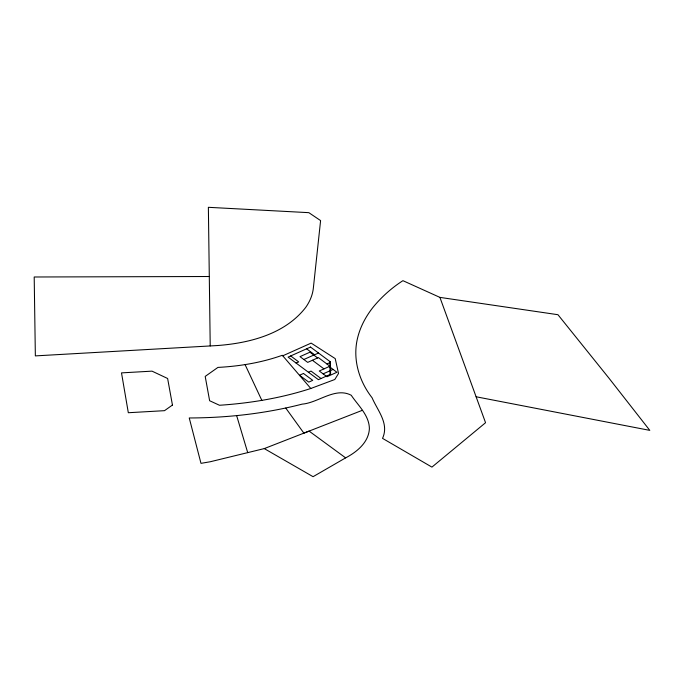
<?xml version="1.0" encoding="UTF-8"?>
<svg xmlns="http://www.w3.org/2000/svg" width="684" height="684" viewBox="0 0 684 684"><rect width="100%" height="100%" fill="white"/><g stroke="black" fill="none" stroke-linecap="round" stroke-linejoin="round"><path stroke-width="1.03" d="M345.634 457.87L313.075 476.688L264.272 448.593L210.27 461.751L200.985 463.35L189.246 417.967C227.242 417.864 265.341 413.606 302.191 404.124C318.265 402.842 335.186 386.793 351.225 395.249C358.151 405.569 369.326 415.359 369.386 428.825C368.582 442.488 356.877 451.962 345.634 457.87L309.091 431.1L303.876 433.143L285.767 408.057M282.766 355.808L311.143 343.103L335.22 358.604L338.52 373.473L334.801 379.5L310.801 388.486C281.278 398.088 250.404 403.209 219.47 405.261L209.629 400.73L205.2 376.414L217.922 367.411C239.793 366.248 261.639 362.64 282.312 355.278L310.801 388.486M296.095 363.059L298.694 361.896L290.691 355.937M303.85 359.51L313.794 355.056M318.522 353.021L314.597 354.774L306.594 348.814M308.424 372.241L311.023 371.079L321.018 378.517M326.935 363.956L329.893 362.631M323.122 373.857L333.065 369.411M264.272 448.593L362.255 410.349M209.295 276.507L34.2 276.994L35.354 355.894L217.332 345.54C249.489 343.171 284.98 334.134 305.654 307.492A106.439 61.449 0 0 0 313.358 288.024L320.599 220.59L308.843 212.664L208.372 207.312L210.219 345.95M439.915 297.386L485.554 422.712L431.929 467.112L382.536 438.367C389.401 423.413 377.508 410.571 372.079 397.755C360.16 382.527 353.56 362.751 356.509 343.402A193.05 111.458 0 0 1 372.789 307.62C381.339 297.13 391.522 287.973 402.927 280.671L439.915 297.386L557.947 314.708L608.974 378.184L649.8 430.373L476.107 396.771M317.641 357.929L309.938 352.192L299.994 356.638L307.706 362.383L318.368 357.604L329.936 366.214L319.266 370.993L326.978 376.73L336.921 372.276L329.209 366.538M312.408 360.271L323.968 368.881M245.077 364.598L261.835 400.362M236.638 415.581L247.711 452.628M329.876 361.468L330.03 374.49M172.445 405.048L164.511 410.674L128.318 412.726L121.504 372.883L152.019 371.147L167.623 378.491L172.445 405.048M310.519 347.062L288.092 357.099L318.419 379.68L330.594 374.233L330.449 361.896L310.519 347.062M303.482 373.464L299.507 375.242L308.758 382.125L312.733 380.347L303.482 373.464"/></g></svg>
